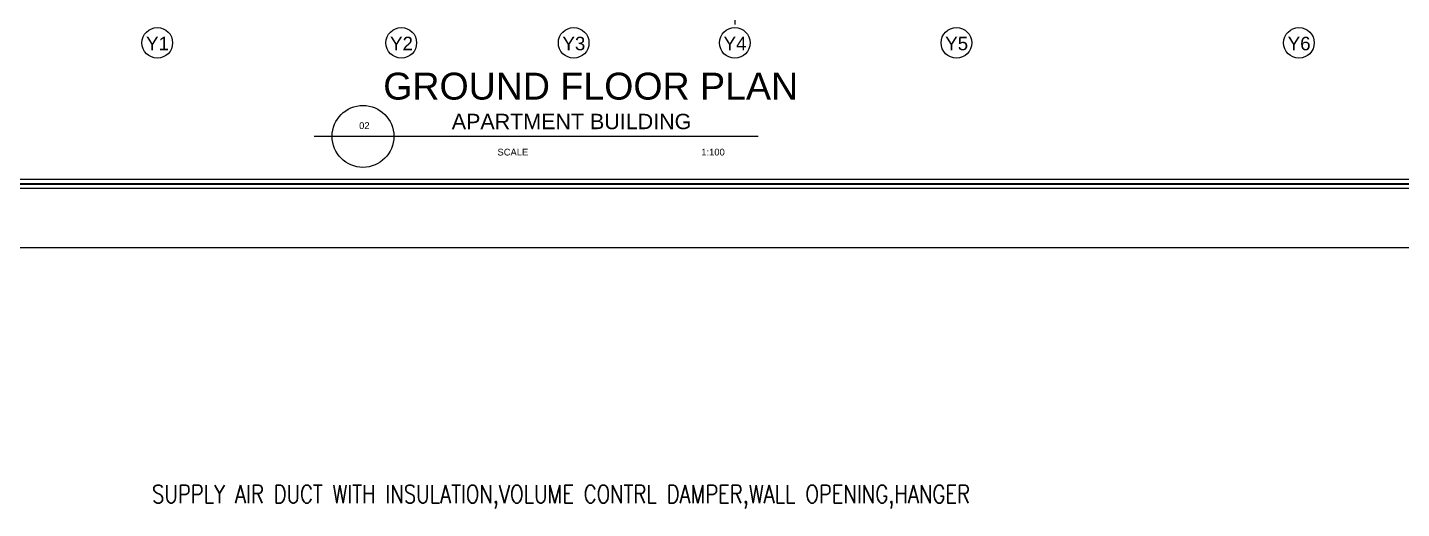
# Model space of a CAD drawing. Header units: millimetres. Extents: x -1288794 to 2153086, y -2701644 to -1428868.
# Drawn here: x 1095371 to 1126062, y -1525305 to -1514577 of the extents above; entities that cross this region are included whole.
import ezdxf
from ezdxf.enums import TextEntityAlignment as Align

# ---------------------------------------------------------------- set-up
doc = ezdxf.new("R2010")
doc.units = ezdxf.units.MM
doc.header["$LTSCALE"] = 100
doc.linetypes.add('CENTER', pattern=[50.8, 31.75, -6.35, 6.35, -6.35])
for name, color, linetype in [('A-ANNO-SYMB', 33, 'Continuous'), ('A-ANNO-TEXT', 8, 'Continuous'), ('A-GRID', 253, 'CENTER'), ('AC-SAD TEXT', 3, 'Continuous'), ('LOGO LINE', 7, 'Continuous'), ('LOGO1LINE', 7, 'Continuous'), ('TEXT', 4, 'Continuous')]:
    doc.layers.add(name, color=color, linetype=linetype)
doc.styles.add('ISTILO', font='sanss___.ttf', dxfattribs={"width": 0.8, "height": 400})
doc.styles.add('SANSSERIF', font='sas_____.pfb')
doc.styles.add('SIMPLEX', font='simplex.shx', dxfattribs={"width": 0.8})

msp = doc.modelspace()

# ---------------------------------------------------------------- linework, layer by layer
at = {"layer": 'A-ANNO-SYMB', "ltscale": 3}
for centre in [(1098270.6, -1514919.1), (1103720.6, -1514919.1), (1107570.6, -1514919.1), (1111170.6, -1514919.1), (1116120.6, -1514919.1), (1123770.6, -1514919.1)]:
    msp.add_circle(centre, 342.2, dxfattribs=at)
at = {"layer": 'A-GRID', "ltscale": 0.1}
msp.add_line((1111170.6, -1466442.6), (1111170.6, -1514577), dxfattribs=at)
at = {"layer": 'LOGO LINE'}
msp.add_lwpolyline([(1152406.7, -1519493.9), (1073648.7, -1519493.9), (1073648.7, -1463806.4), (1152406.7, -1463806.4)], close=True, dxfattribs=at)
at = {"layer": 'LOGO1LINE'}
for points in [[(1151080.8, -1518168), (1074974.6, -1518168), (1074974.6, -1465132.3), (1151080.8, -1465132.3)], [(1140772.1, -1517969.1), (1075173.5, -1517969.1), (1075173.5, -1465331.1), (1140772.1, -1465331.1)]]:
    msp.add_lwpolyline(points, close=True, dxfattribs=at)
at = {"layer": 'LOGO1LINE', "const_width": 39.8}
msp.add_lwpolyline([(1150981.4, -1518068.5), (1075074, -1518068.5), (1075074, -1465231.7), (1150981.4, -1465231.7)], close=True, dxfattribs=at)
at = {"layer": 'TEXT', "linetype": 'Continuous', "ltscale": 3}
msp.add_line((1111691.5, -1517005.2), (1101773.1, -1517005.2), dxfattribs=at)
msp.add_circle((1102864.4, -1517005.2), 690.6, dxfattribs=at)

# ---------------------------------------------------------------- texts
at = {"layer": 'A-ANNO-TEXT', "style": 'SANSSERIF'}
for s, height, p in [('Y1', 300, (1098275.2, -1515083.7)), ('Y2', 300, (1103725.2, -1515083.7)), ('Y3', 300, (1107575.2, -1515083.7)), ('Y4', 300, (1111175.2, -1515083.7)), ('Y5', 300, (1116125.2, -1515083.7)), ('Y6', 300, (1123775.2, -1515083.7)), ('02', 150, (1102895.2, -1516839.2)), ('SCALE', 150, (1106212.4, -1517431.3)), ('1:100', 150, (1110683.6, -1517431.3))]:
    msp.add_text(s, height=height, dxfattribs=at).set_placement(p, align=Align.CENTER)
at = {"layer": 'AC-SAD TEXT', "color": 4, "style": 'SIMPLEX', "width": 0.8}
msp.add_text('SUPPLY AIR DUCT WITH INSULATION,VOLUME CONTRL DAMPER,WALL OPENING,HANGER', height=400, dxfattribs=at).set_placement((1098154.6, -1525182.8))
at = {"layer": 'TEXT', "color": 7, "style": 'ISTILO'}
for s, height, p in [('GROUND FLOOR PLAN', 600, (1103316.8, -1516184.5)), ('APARTMENT BUILDING', 343, (1104848, -1516844.2, 0))]:
    msp.add_text(s, height=height, dxfattribs=at).set_placement(p)

doc.saveas('drawing.dxf')
